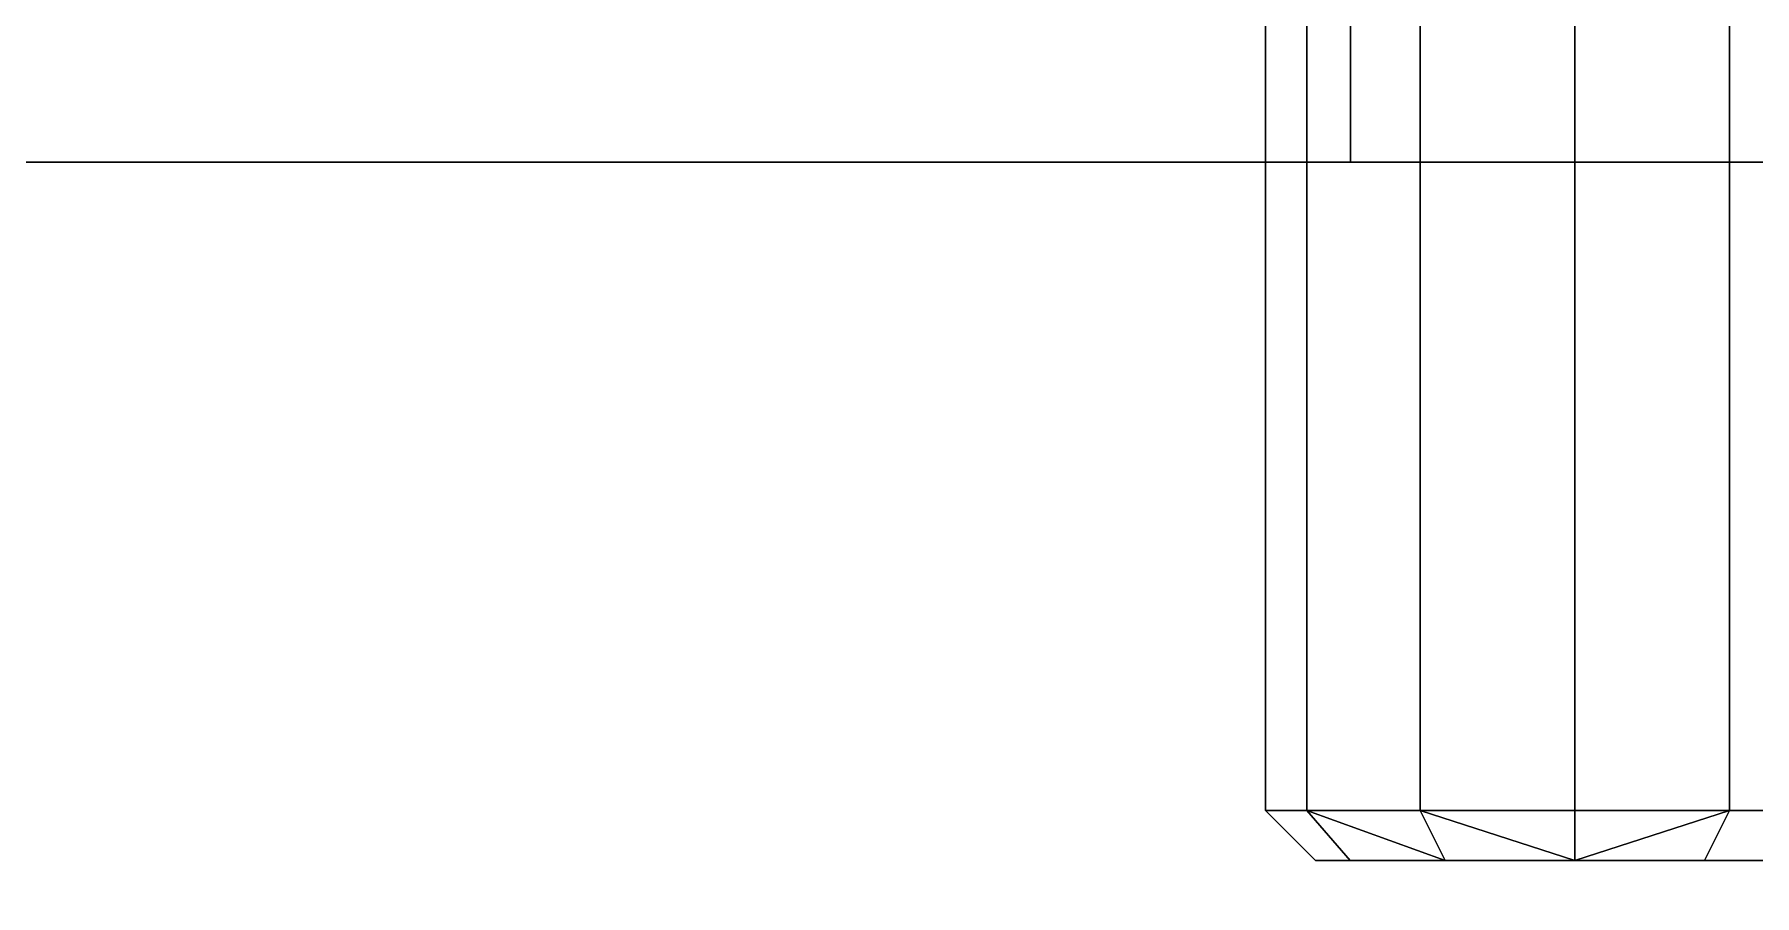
# Model space of a CAD drawing. Extents: x -80 to 3098, y -1530 to 80.
# Drawn here: x 2421.81 to 2439.05, y -1387.35 to -1378.72 of the extents above; entities that cross this region are included whole.
import ezdxf

# ---------------------------------------------------------------- set-up
doc = ezdxf.new("R2010")
doc.units = 0

# ---------------------------------------------------------------- blocks, each defined once
blk = doc.blocks.new('Kogan.esquinero recto derecho gola.Suelo1', base_point=(0, 68))
at = {"layer": 'Blanco', "color": 0}
for points in [[(0, 68), (0, 617), (1307, 617), (1307, 68)], [(0, 68, 18), (0, 617, 18), (1307, 617, 18), (1307, 68, 18)]]:
    blk.add_3dface(points, dxfattribs=at)
blk = doc.blocks.new('Kogan.esquinero recto derecho gola.Suelo')
at = {"layer": 'Blanco'}
blk.add_blockref('Kogan.esquinero recto derecho gola.Suelo1', (0, 68), dxfattribs=at)
blk = doc.blocks.new('Kogan.esquinero recto derecho gola.Lateral Derecho1', base_point=(1307, 86, 708))
at = {"layer": 'Blanco', "color": 0}
for points, invisible_edges in [([(1289, 86, 708), (1289, 617, 780), (1289, 617, 18), (1289, 86, 708)], 13), ([(1289, 68, 18), (1289, 86, 708), (1289, 617, 18), (1289, 68, 18)], 11), ([(1289, 86, 780), (1289, 617, 780), (1289, 86, 708), (1289, 86, 780)], 10)]:
    blk.add_3dface(points, dxfattribs=dict(at, invisible_edges=invisible_edges))
at = {"layer": 'blanco', "color": 0}
for points in [[(1289, 617, 780), (1307, 617, 780), (1307, 86, 780), (1289, 86, 780)], [(1289, 68, 18), (1289, 617, 18), (1307, 617, 18), (1307, 68, 18)]]:
    blk.add_3dface(points, dxfattribs=at)
blk = doc.blocks.new('Kogan.esquinero recto derecho gola.Lateral Derecho2', base_point=(1287.5, 110.75, 645.5))
at = {"layer": 'ACCESSORY', "color": 0}
for points in [[(1295.5, 108.935, 637.55), (1295.5, 107.8, 638.685), (1287.5, 107.8, 638.685), (1287.5, 108.935, 637.55)], [(1295.5, 107.8, 633.315), (1295.5, 108.935, 634.45), (1287.5, 108.935, 634.45), (1287.5, 107.8, 633.315)], [(1295.5, 108.935, 605.55), (1295.5, 107.8, 606.685), (1287.5, 107.8, 606.685), (1287.5, 108.935, 605.55)], [(1295.5, 107.8, 601.315), (1295.5, 108.935, 602.45), (1287.5, 108.935, 602.45), (1287.5, 107.8, 601.315)], [(1295.5, 107.8, 638.685), (1295.5, 108.935, 637.55), (1296, 108.502, 637.3), (1296, 107.55, 638.252)], [(1295.5, 108.935, 634.45), (1295.5, 107.8, 633.315), (1296, 107.55, 633.748), (1296, 108.502, 634.7)], [(1295.5, 107.8, 606.685), (1295.5, 108.935, 605.55), (1296, 108.502, 605.3), (1296, 107.55, 606.252)], [(1295.5, 108.935, 602.45), (1295.5, 107.8, 601.315), (1296, 107.55, 601.748), (1296, 108.502, 602.7)], [(1295.5, 107.8, 638.685), (1295.5, 106.25, 639.1), (1287.5, 106.25, 639.1), (1287.5, 107.8, 638.685)], [(1295.5, 106.25, 632.9), (1295.5, 107.8, 633.315), (1287.5, 107.8, 633.315), (1287.5, 106.25, 632.9)], [(1295.5, 107.8, 606.685), (1295.5, 106.25, 607.1), (1287.5, 106.25, 607.1), (1287.5, 107.8, 606.685)], [(1295.5, 106.25, 600.9), (1295.5, 107.8, 601.315), (1287.5, 107.8, 601.315), (1287.5, 106.25, 600.9)], [(1295.5, 106.25, 639.1), (1295.5, 107.8, 638.685), (1296, 107.55, 638.252), (1296, 106.25, 638.6)], [(1295.5, 107.8, 633.315), (1295.5, 106.25, 632.9), (1296, 106.25, 633.4), (1296, 107.55, 633.748)], [(1295.5, 106.25, 607.1), (1295.5, 107.8, 606.685), (1296, 107.55, 606.252), (1296, 106.25, 606.6)], [(1295.5, 106.25, 639.1), (1295.5, 104.7, 638.685), (1287.5, 104.7, 638.685), (1287.5, 106.25, 639.1)], [(1295.5, 104.7, 633.315), (1295.5, 106.25, 632.9), (1287.5, 106.25, 632.9), (1287.5, 104.7, 633.315)], [(1295.5, 106.25, 607.1), (1295.5, 104.7, 606.685), (1287.5, 104.7, 606.685), (1287.5, 106.25, 607.1)], [(1295.5, 104.7, 601.315), (1295.5, 106.25, 600.9), (1287.5, 106.25, 600.9), (1287.5, 104.7, 601.315)], [(1296, 104.95, 633.748), (1296, 106.25, 633.4), (1295.5, 106.25, 632.9), (1295.5, 104.7, 633.315)], [(1296, 106.25, 606.6), (1296, 104.95, 606.252), (1295.5, 104.7, 606.685), (1295.5, 106.25, 607.1)], [(1296, 104.95, 601.748), (1296, 106.25, 601.4), (1295.5, 106.25, 600.9), (1295.5, 104.7, 601.315)], [(1296, 103.998, 634.7), (1296, 104.95, 633.748), (1295.5, 104.7, 633.315), (1295.5, 103.565, 634.45)], [(1296, 104.95, 606.252), (1296, 103.998, 605.3), (1295.5, 103.565, 605.55), (1295.5, 104.7, 606.685)], [(1296, 103.998, 602.7), (1296, 104.95, 601.748), (1295.5, 104.7, 601.315), (1295.5, 103.565, 602.45)], [(1295.5, 104.7, 638.685), (1295.5, 103.565, 637.55), (1287.5, 103.565, 637.55), (1287.5, 104.7, 638.685)], [(1295.5, 103.565, 634.45), (1295.5, 104.7, 633.315), (1287.5, 104.7, 633.315), (1287.5, 103.565, 634.45)], [(1295.5, 104.7, 606.685), (1295.5, 103.565, 605.55), (1287.5, 103.565, 605.55), (1287.5, 104.7, 606.685)], [(1295.5, 103.565, 602.45), (1295.5, 104.7, 601.315), (1287.5, 104.7, 601.315), (1287.5, 103.565, 602.45)], [(1296, 103.998, 637.3), (1296, 103.65, 636), (1295.5, 103.15, 636), (1295.5, 103.565, 637.55)], [(1296, 103.65, 636), (1296, 103.998, 634.7), (1295.5, 103.565, 634.45), (1295.5, 103.15, 636)], [(1296, 103.998, 605.3), (1296, 103.65, 604), (1295.5, 103.15, 604), (1295.5, 103.565, 605.55)], [(1296, 103.65, 604), (1296, 103.998, 602.7), (1295.5, 103.565, 602.45), (1295.5, 103.15, 604)], [(1295.5, 103.565, 637.55), (1295.5, 103.15, 636), (1287.5, 103.15, 636), (1287.5, 103.565, 637.55)], [(1295.5, 103.15, 636), (1295.5, 103.565, 634.45), (1287.5, 103.565, 634.45), (1287.5, 103.15, 636)], [(1295.5, 103.565, 605.55), (1295.5, 103.15, 604), (1287.5, 103.15, 604), (1287.5, 103.565, 605.55)], [(1295.5, 103.15, 604), (1295.5, 103.565, 602.45), (1287.5, 103.565, 602.45), (1287.5, 103.15, 604)]]:
    blk.add_3dface(points, dxfattribs=at)
at = {"layer": 'ACCESSORY', "color": 0, "invisible_edges": 8}
for points in [[(1296, 108.502, 637.3), (1296, 108.85, 636), (1296, 103.65, 636), (1296, 108.502, 637.3)], [(1296, 103.65, 636), (1296, 108.85, 636), (1296, 103.998, 634.7), (1296, 103.65, 636)], [(1296, 108.502, 634.7), (1296, 103.998, 634.7), (1296, 108.85, 636), (1296, 108.502, 634.7)], [(1296, 108.502, 605.3), (1296, 108.85, 604), (1296, 103.65, 604), (1296, 108.502, 605.3)], [(1296, 103.65, 604), (1296, 108.85, 604), (1296, 103.998, 602.7), (1296, 103.65, 604)], [(1296, 108.502, 602.7), (1296, 103.998, 602.7), (1296, 108.85, 604), (1296, 108.502, 602.7)], [(1296, 108.502, 637.3), (1296, 103.998, 637.3), (1296, 107.55, 638.252), (1296, 108.502, 637.3)], [(1296, 103.998, 637.3), (1296, 108.502, 637.3), (1296, 103.65, 636), (1296, 103.998, 637.3)], [(1296, 104.95, 633.748), (1296, 103.998, 634.7), (1296, 108.502, 634.7), (1296, 104.95, 633.748)], [(1296, 107.55, 633.748), (1296, 104.95, 633.748), (1296, 108.502, 634.7), (1296, 107.55, 633.748)], [(1296, 108.502, 605.3), (1296, 103.998, 605.3), (1296, 107.55, 606.252), (1296, 108.502, 605.3)], [(1296, 103.998, 605.3), (1296, 108.502, 605.3), (1296, 103.65, 604), (1296, 103.998, 605.3)], [(1296, 104.95, 601.748), (1296, 103.998, 602.7), (1296, 108.502, 602.7), (1296, 104.95, 601.748)], [(1296, 107.55, 601.748), (1296, 104.95, 601.748), (1296, 108.502, 602.7), (1296, 107.55, 601.748)], [(1296, 107.55, 601.748), (1295.5, 107.8, 601.315), (1296, 106.25, 601.4), (1296, 107.55, 601.748)], [(1295.5, 107.8, 601.315), (1295.5, 106.25, 600.9), (1296, 106.25, 601.4), (1295.5, 107.8, 601.315)], [(1296, 106.25, 638.6), (1296, 107.55, 638.252), (1296, 104.95, 638.252), (1296, 106.25, 638.6)], [(1296, 104.95, 638.252), (1296, 107.55, 638.252), (1296, 103.998, 637.3), (1296, 104.95, 638.252)], [(1296, 107.55, 633.748), (1296, 106.25, 633.4), (1296, 104.95, 633.748), (1296, 107.55, 633.748)], [(1296, 106.25, 606.6), (1296, 107.55, 606.252), (1296, 104.95, 606.252), (1296, 106.25, 606.6)], [(1296, 104.95, 606.252), (1296, 107.55, 606.252), (1296, 103.998, 605.3), (1296, 104.95, 606.252)], [(1296, 107.55, 601.748), (1296, 106.25, 601.4), (1296, 104.95, 601.748), (1296, 107.55, 601.748)], [(1295.5, 106.25, 639.1), (1296, 106.25, 638.6), (1295.5, 104.7, 638.685), (1295.5, 106.25, 639.1)], [(1296, 104.95, 638.252), (1295.5, 104.7, 638.685), (1296, 106.25, 638.6), (1296, 104.95, 638.252)], [(1296, 104.95, 638.252), (1295.5, 103.565, 637.55), (1295.5, 104.7, 638.685), (1296, 104.95, 638.252)], [(1296, 104.95, 638.252), (1296, 103.998, 637.3), (1295.5, 103.565, 637.55), (1296, 104.95, 638.252)]]:
    blk.add_3dface(points, dxfattribs=at)
blk = doc.blocks.new('Kogan.esquinero recto derecho gola.Lateral Derecho3', base_point=(1287.5, 110.75, 145.5))
at = {"layer": 'ACCESSORY', "color": 0}
for points in [[(1295.5, 108.935, 137.55), (1295.5, 107.8, 138.685), (1287.5, 107.8, 138.685), (1287.5, 108.935, 137.55)], [(1295.5, 107.8, 133.315), (1295.5, 108.935, 134.45), (1287.5, 108.935, 134.45), (1287.5, 107.8, 133.315)], [(1295.5, 108.935, 105.55), (1295.5, 107.8, 106.685), (1287.5, 107.8, 106.685), (1287.5, 108.935, 105.55)], [(1295.5, 107.8, 101.315), (1295.5, 108.935, 102.45), (1287.5, 108.935, 102.45), (1287.5, 107.8, 101.315)], [(1295.5, 107.8, 138.685), (1295.5, 108.935, 137.55), (1296, 108.502, 137.3), (1296, 107.55, 138.252)], [(1295.5, 108.935, 134.45), (1295.5, 107.8, 133.315), (1296, 107.55, 133.748), (1296, 108.502, 134.7)], [(1295.5, 107.8, 106.685), (1295.5, 108.935, 105.55), (1296, 108.502, 105.3), (1296, 107.55, 106.252)], [(1295.5, 108.935, 102.45), (1295.5, 107.8, 101.315), (1296, 107.55, 101.748), (1296, 108.502, 102.7)], [(1295.5, 107.8, 138.685), (1295.5, 106.25, 139.1), (1287.5, 106.25, 139.1), (1287.5, 107.8, 138.685)], [(1295.5, 106.25, 132.9), (1295.5, 107.8, 133.315), (1287.5, 107.8, 133.315), (1287.5, 106.25, 132.9)], [(1295.5, 107.8, 106.685), (1295.5, 106.25, 107.1), (1287.5, 106.25, 107.1), (1287.5, 107.8, 106.685)], [(1295.5, 106.25, 100.9), (1295.5, 107.8, 101.315), (1287.5, 107.8, 101.315), (1287.5, 106.25, 100.9)], [(1295.5, 106.25, 139.1), (1295.5, 107.8, 138.685), (1296, 107.55, 138.252), (1296, 106.25, 138.6)], [(1295.5, 107.8, 133.315), (1295.5, 106.25, 132.9), (1296, 106.25, 133.4), (1296, 107.55, 133.748)], [(1295.5, 106.25, 107.1), (1295.5, 107.8, 106.685), (1296, 107.55, 106.252), (1296, 106.25, 106.6)], [(1295.5, 106.25, 139.1), (1295.5, 104.7, 138.685), (1287.5, 104.7, 138.685), (1287.5, 106.25, 139.1)], [(1295.5, 104.7, 133.315), (1295.5, 106.25, 132.9), (1287.5, 106.25, 132.9), (1287.5, 104.7, 133.315)], [(1295.5, 106.25, 107.1), (1295.5, 104.7, 106.685), (1287.5, 104.7, 106.685), (1287.5, 106.25, 107.1)], [(1295.5, 104.7, 101.315), (1295.5, 106.25, 100.9), (1287.5, 106.25, 100.9), (1287.5, 104.7, 101.315)], [(1296, 104.95, 133.748), (1296, 106.25, 133.4), (1295.5, 106.25, 132.9), (1295.5, 104.7, 133.315)], [(1296, 106.25, 106.6), (1296, 104.95, 106.252), (1295.5, 104.7, 106.685), (1295.5, 106.25, 107.1)], [(1296, 104.95, 101.748), (1296, 106.25, 101.4), (1295.5, 106.25, 100.9), (1295.5, 104.7, 101.315)], [(1296, 103.998, 134.7), (1296, 104.95, 133.748), (1295.5, 104.7, 133.315), (1295.5, 103.565, 134.45)], [(1296, 104.95, 106.252), (1296, 103.998, 105.3), (1295.5, 103.565, 105.55), (1295.5, 104.7, 106.685)], [(1296, 103.998, 102.7), (1296, 104.95, 101.748), (1295.5, 104.7, 101.315), (1295.5, 103.565, 102.45)], [(1295.5, 104.7, 138.685), (1295.5, 103.565, 137.55), (1287.5, 103.565, 137.55), (1287.5, 104.7, 138.685)], [(1295.5, 103.565, 134.45), (1295.5, 104.7, 133.315), (1287.5, 104.7, 133.315), (1287.5, 103.565, 134.45)], [(1295.5, 104.7, 106.685), (1295.5, 103.565, 105.55), (1287.5, 103.565, 105.55), (1287.5, 104.7, 106.685)], [(1295.5, 103.565, 102.45), (1295.5, 104.7, 101.315), (1287.5, 104.7, 101.315), (1287.5, 103.565, 102.45)], [(1296, 103.998, 137.3), (1296, 103.65, 136), (1295.5, 103.15, 136), (1295.5, 103.565, 137.55)], [(1296, 103.65, 136), (1296, 103.998, 134.7), (1295.5, 103.565, 134.45), (1295.5, 103.15, 136)], [(1296, 103.998, 105.3), (1296, 103.65, 104), (1295.5, 103.15, 104), (1295.5, 103.565, 105.55)], [(1296, 103.65, 104), (1296, 103.998, 102.7), (1295.5, 103.565, 102.45), (1295.5, 103.15, 104)], [(1295.5, 103.565, 137.55), (1295.5, 103.15, 136), (1287.5, 103.15, 136), (1287.5, 103.565, 137.55)], [(1295.5, 103.15, 136), (1295.5, 103.565, 134.45), (1287.5, 103.565, 134.45), (1287.5, 103.15, 136)], [(1295.5, 103.565, 105.55), (1295.5, 103.15, 104), (1287.5, 103.15, 104), (1287.5, 103.565, 105.55)], [(1295.5, 103.15, 104), (1295.5, 103.565, 102.45), (1287.5, 103.565, 102.45), (1287.5, 103.15, 104)]]:
    blk.add_3dface(points, dxfattribs=at)
at = {"layer": 'ACCESSORY', "color": 0, "invisible_edges": 8}
for points in [[(1296, 108.502, 137.3), (1296, 108.85, 136), (1296, 103.65, 136), (1296, 108.502, 137.3)], [(1296, 103.65, 136), (1296, 108.85, 136), (1296, 103.998, 134.7), (1296, 103.65, 136)], [(1296, 108.502, 134.7), (1296, 103.998, 134.7), (1296, 108.85, 136), (1296, 108.502, 134.7)], [(1296, 108.502, 105.3), (1296, 108.85, 104), (1296, 103.65, 104), (1296, 108.502, 105.3)], [(1296, 103.65, 104), (1296, 108.85, 104), (1296, 103.998, 102.7), (1296, 103.65, 104)], [(1296, 108.502, 102.7), (1296, 103.998, 102.7), (1296, 108.85, 104), (1296, 108.502, 102.7)], [(1296, 108.502, 137.3), (1296, 103.998, 137.3), (1296, 107.55, 138.252), (1296, 108.502, 137.3)], [(1296, 103.998, 137.3), (1296, 108.502, 137.3), (1296, 103.65, 136), (1296, 103.998, 137.3)], [(1296, 104.95, 133.748), (1296, 103.998, 134.7), (1296, 108.502, 134.7), (1296, 104.95, 133.748)], [(1296, 107.55, 133.748), (1296, 104.95, 133.748), (1296, 108.502, 134.7), (1296, 107.55, 133.748)], [(1296, 108.502, 105.3), (1296, 103.998, 105.3), (1296, 107.55, 106.252), (1296, 108.502, 105.3)], [(1296, 103.998, 105.3), (1296, 108.502, 105.3), (1296, 103.65, 104), (1296, 103.998, 105.3)], [(1296, 104.95, 101.748), (1296, 103.998, 102.7), (1296, 108.502, 102.7), (1296, 104.95, 101.748)], [(1296, 107.55, 101.748), (1296, 104.95, 101.748), (1296, 108.502, 102.7), (1296, 107.55, 101.748)], [(1296, 107.55, 101.748), (1295.5, 107.8, 101.315), (1296, 106.25, 101.4), (1296, 107.55, 101.748)], [(1295.5, 107.8, 101.315), (1295.5, 106.25, 100.9), (1296, 106.25, 101.4), (1295.5, 107.8, 101.315)], [(1296, 106.25, 138.6), (1296, 107.55, 138.252), (1296, 104.95, 138.252), (1296, 106.25, 138.6)], [(1296, 104.95, 138.252), (1296, 107.55, 138.252), (1296, 103.998, 137.3), (1296, 104.95, 138.252)], [(1296, 107.55, 133.748), (1296, 106.25, 133.4), (1296, 104.95, 133.748), (1296, 107.55, 133.748)], [(1296, 106.25, 106.6), (1296, 107.55, 106.252), (1296, 104.95, 106.252), (1296, 106.25, 106.6)], [(1296, 104.95, 106.252), (1296, 107.55, 106.252), (1296, 103.998, 105.3), (1296, 104.95, 106.252)], [(1296, 107.55, 101.748), (1296, 106.25, 101.4), (1296, 104.95, 101.748), (1296, 107.55, 101.748)], [(1295.5, 106.25, 139.1), (1296, 106.25, 138.6), (1295.5, 104.7, 138.685), (1295.5, 106.25, 139.1)], [(1296, 104.95, 138.252), (1295.5, 104.7, 138.685), (1296, 106.25, 138.6), (1296, 104.95, 138.252)], [(1296, 104.95, 138.252), (1295.5, 103.565, 137.55), (1295.5, 104.7, 138.685), (1296, 104.95, 138.252)], [(1296, 104.95, 138.252), (1296, 103.998, 137.3), (1295.5, 103.565, 137.55), (1296, 104.95, 138.252)]]:
    blk.add_3dface(points, dxfattribs=at)
blk = doc.blocks.new('Kogan.esquinero recto derecho gola.Lateral Derecho')
at = {"layer": 'Taladro', "extrusion": (1, 0, 0)}
for centre, radius in [((105, 604.08, 1289), 2.6), ((105, 104.08, 1289), 2.6), ((105, 636.08, 1289), 2.6), ((105, 136.08, 1289), 2.6), ((95, 728, 1289), 4.103)]:
    blk.add_circle(centre, radius, dxfattribs=at)
for name, p in [('Kogan.esquinero recto derecho gola.Lateral Derecho2', (1287.5, 110.75, 645.5)), ('Kogan.esquinero recto derecho gola.Lateral Derecho3', (1287.5, 110.75, 145.5))]:
    blk.add_blockref(name, p)
at = {"layer": 'Blanco'}
blk.add_blockref('Kogan.esquinero recto derecho gola.Lateral Derecho1', (1307, 86, 708), dxfattribs=at)
blk = doc.blocks.new('Kogan.esquinero recto derecho gola.cadena vertical [2]1', base_point=(1289, 86, 780))
at = {"layer": 'Blanco', "color": 0}
for points in [[(1289, 104, 780), (1289, 104, 708), (557, 104, 708), (557, 104, 780)], [(1289, 86, 708), (1289, 104, 708), (557, 104, 708), (557, 86, 708)], [(1289, 86, 780), (1289, 104, 780), (1289, 104, 708), (1289, 86, 708)]]:
    blk.add_3dface(points, dxfattribs=at)
at = {"layer": 'blanco', "color": 0}
blk.add_3dface([(557, 86, 780), (557, 104, 780), (1289, 104, 780), (1289, 86, 780)], dxfattribs=at)
blk = doc.blocks.new('Kogan.esquinero recto derecho gola.cadena vertical [2]')
at = {"layer": 'Taladro', "extrusion": (-1, 0, 0)}
for centre, radius in [((-95, 728, -1289), 4.103), ((-95, 728, -1289), 4.103), ((-95, 728, -1289), 4.103), ((-95, 760.08, -1289), 2.6), ((-95, 760.08, -1289), 2.6), ((-95, 760.08, -1289), 2.6)]:
    blk.add_circle(centre, radius, dxfattribs=at)
at = {"layer": 'Blanco'}
blk.add_blockref('Kogan.esquinero recto derecho gola.cadena vertical [2]1', (1289, 86, 780), dxfattribs=at)
blk = doc.blocks.new('Kogan.esquinero recto derecho gola')
at = {"layer": 'Kogan.esquinero recto derecho gola.cadena vertical [2]'}
blk.add_blockref('Kogan.esquinero recto derecho gola.cadena vertical [2]', (0, 0), dxfattribs=at)
at = {"layer": 'Kogan.esquinero recto derecho gola.Lateral Derecho'}
blk.add_blockref('Kogan.esquinero recto derecho gola.Lateral Derecho', (0, 0), dxfattribs=at)
at = {"layer": 'Kogan.esquinero recto derecho gola.Suelo'}
blk.add_blockref('Kogan.esquinero recto derecho gola.Suelo', (0, 0), dxfattribs=at)
blk = doc.blocks.new('Kogan.Sobre[1].Sobre[1]1', base_point=(2361, -1418, 880))
at = {"layer": 'zz-Cooker-top', "color": 0}
for points, invisible_edges in [([(2361, -1418, 880), (3018, 0, 880), (3018, -1416, 880), (2361, -1418, 880)], 9), ([(2361, -600, 880), (3018, 0, 880), (2361, -1418, 880), (2361, -600, 880)], 11), ([(3018, 0, 890), (2361, -600, 890), (3018, -1416, 890), (3018, 0, 890)], 11), ([(3018, -1416, 890), (2361, -600, 890), (2361, -1418, 890), (3018, -1416, 890)], 9)]:
    blk.add_3dface(points, dxfattribs=dict(at, invisible_edges=invisible_edges))
blk = doc.blocks.new('Kogan.Sobre[1].Sobre[1]')
at = {"layer": 'zz-Cooker-top'}
blk.add_blockref('Kogan.Sobre[1].Sobre[1]1', (2361, -1418, 880), dxfattribs=at)
blk = doc.blocks.new('Kogan.Sobre[1]')
at = {"layer": 'Kogan.Sobre[1].Sobre[1]'}
blk.add_blockref('Kogan.Sobre[1].Sobre[1]', (0, 0), dxfattribs=at)

msp = doc.modelspace()

# ---------------------------------------------------------------- block references
msp.add_blockref('Kogan.Sobre[1]', (0, 0))
at = {"rotation": -90}
msp.add_blockref('Kogan.esquinero recto derecho gola', (2331, -91, 100), dxfattribs=at)

doc.saveas('drawing.dxf')
